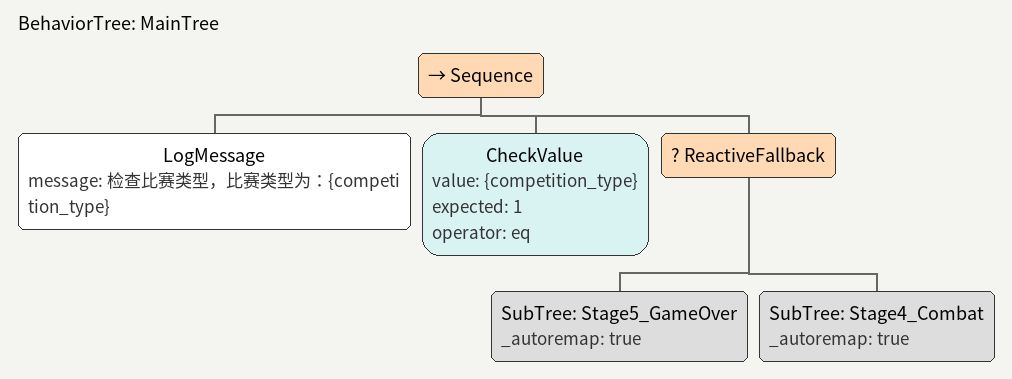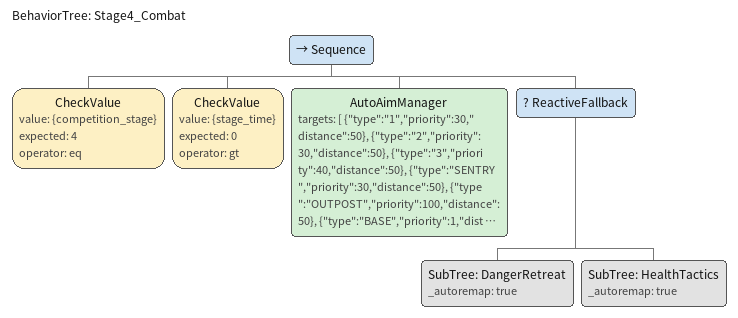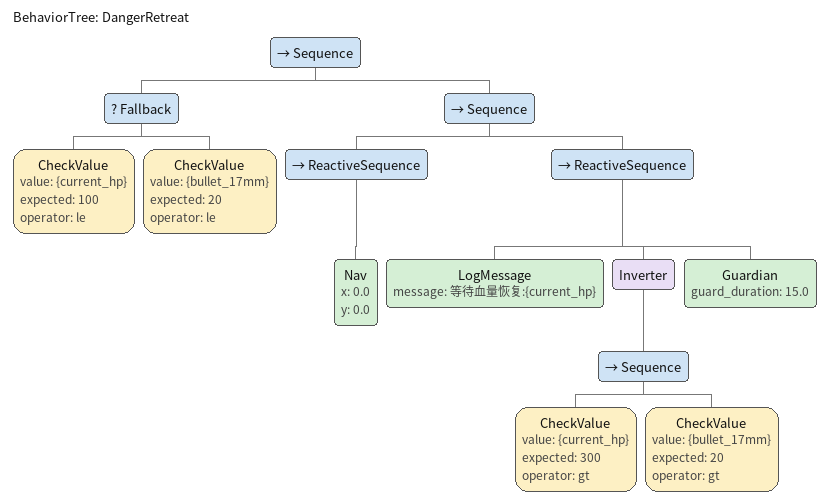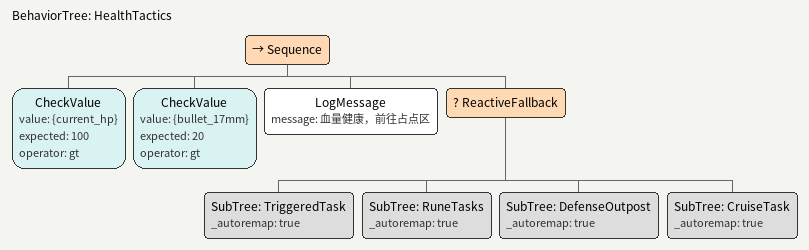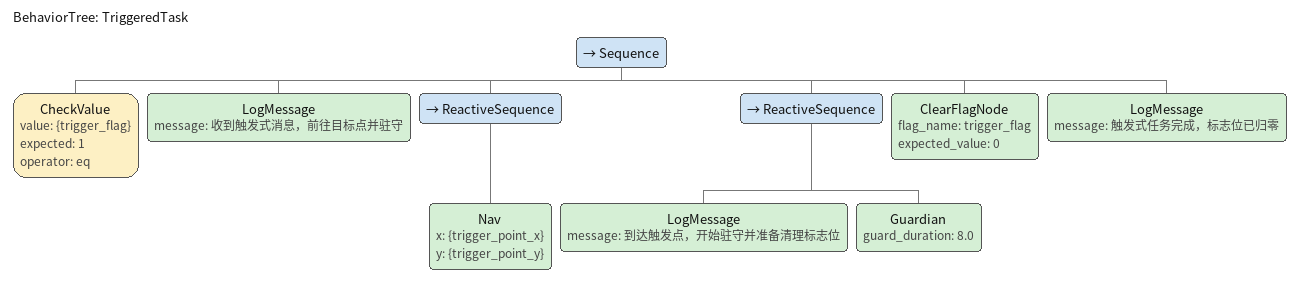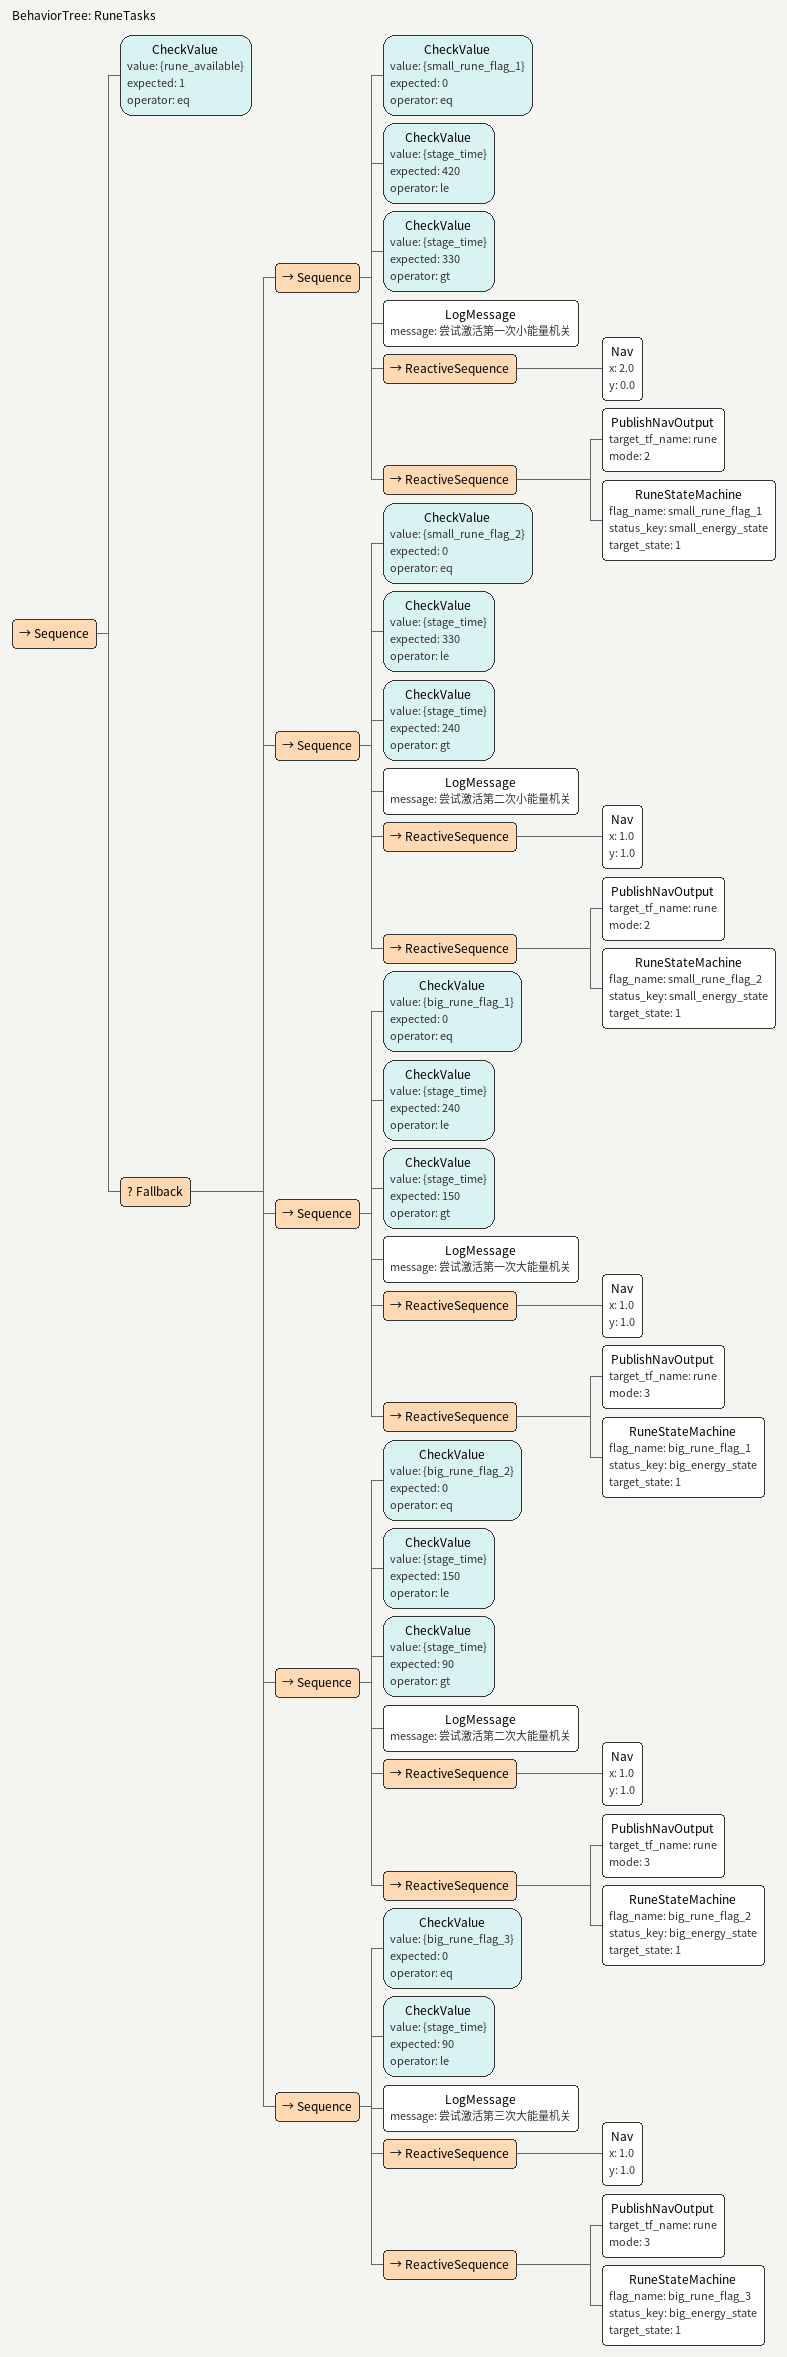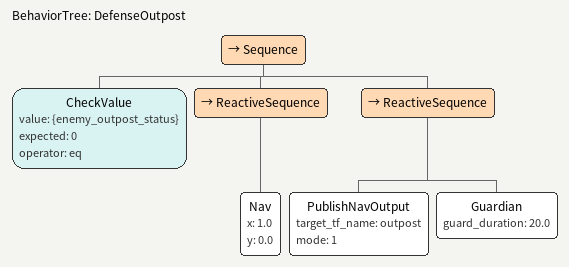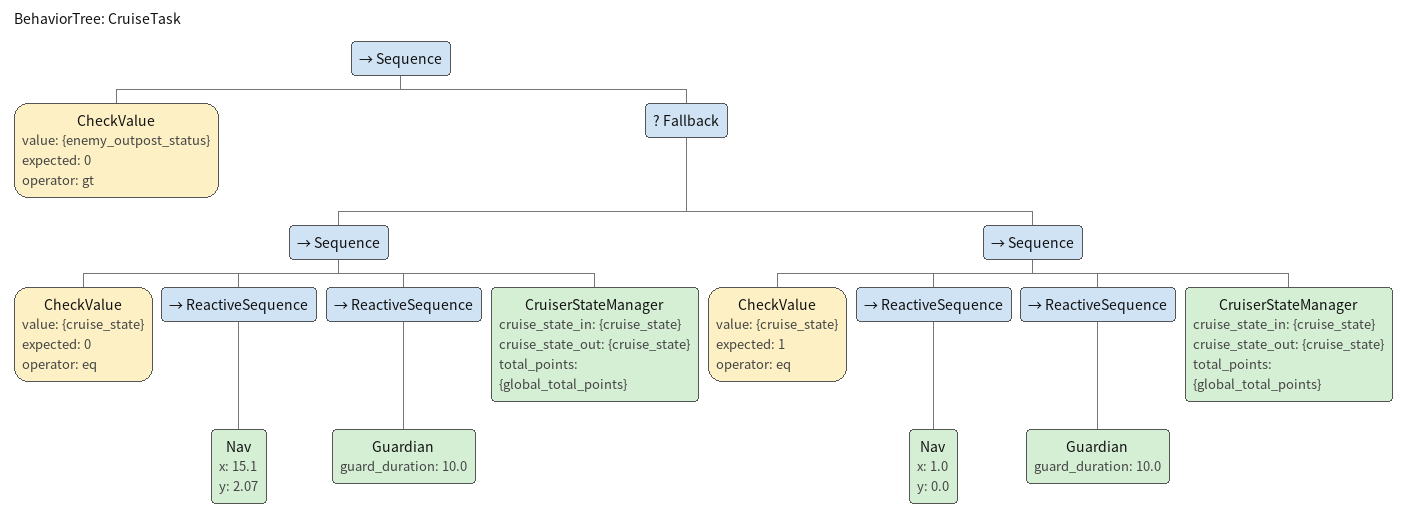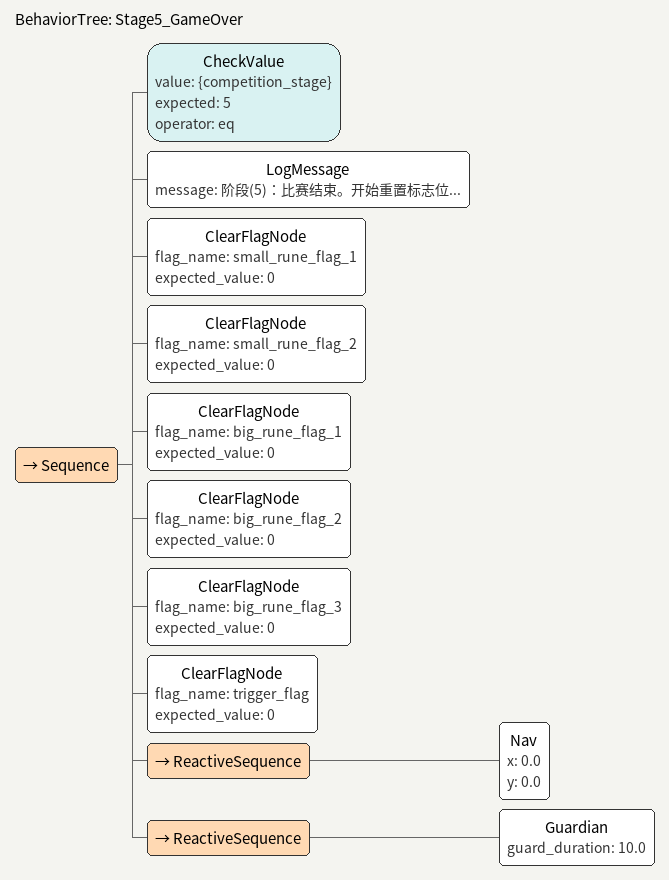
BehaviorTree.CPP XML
<?xml version="1.0" encoding="UTF-8"?>
<root BTCPP_format="4" main_tree_to_execute="MainTree">
    <!-- 主行为树 -->
    <BehaviorTree ID="MainTree">
        <Sequence>
            <LogMessage message="检查比赛类型，比赛类型为：{competition_type}"/>
            <CheckValue value="{competition_type}" expected="1" operator="eq"/>
            <ReactiveFallback>
                <!-- 阶段五：比赛结束退出 -->
                <SubTree ID="Stage5_GameOver" _autoremap="true"/>

                <!-- 阶段四：比赛进行中的战斗逻辑 -->
                <SubTree ID="Stage4_Combat" _autoremap="true"/>
            </ReactiveFallback>
        </Sequence>
    </BehaviorTree>

    <BehaviorTree ID="Stage4_Combat">
        <Sequence>
            <CheckValue value="{competition_stage}" expected="4" operator="eq"/>
            <CheckValue value="{stage_time}" expected="0" operator="gt"/>
            <AutoAimManager targets='[
                                {"type":"1","priority":30,"distance":50},
                                {"type":"2","priority":30,"distance":50},
                                {"type":"3","priority":40,"distance":50},
                                {"type":"SENTRY","priority":30,"distance":50},
                                {"type":"OUTPOST","priority":100,"distance":50},
                                {"type":"BASE","priority":1,"distance":50}]'/>

            <ReactiveFallback>
                <!-- 优先级1（最高）：生存撤退（低血量/低弹丸） -->
                <!-- 如果满足低血量条件，它将抢占并打断后面任何的高血量战术节点 -->
                <SubTree ID="DangerRetreat" _autoremap="true"/>

                <!-- 优先级2：高血量/充足弹丸战术分配 -->
                <SubTree ID="HealthTactics" _autoremap="true"/>
            </ReactiveFallback>
        </Sequence>
    </BehaviorTree>

    <BehaviorTree ID="DangerRetreat">
        <Sequence>
            <Fallback>
                <CheckValue value="{current_hp}" expected="100" operator="le"/>
                <CheckValue value="{bullet_17mm}" expected="20" operator="le"/>
            </Fallback>
            <Sequence>
                <ReactiveSequence>
                    <Nav x="0.0" y="0.0" />
                </ReactiveSequence>
                <ReactiveSequence>
                    <LogMessage message="等待血量恢复:{current_hp}"/>
                    <Inverter>
                        <Sequence>
                            <CheckValue value="{current_hp}" expected="300" operator="gt"/>
                            <CheckValue value="{bullet_17mm}" expected="20" operator="gt"/>
                        </Sequence>
                    </Inverter>
                    <Guardian guard_duration="15.0"/>
                </ReactiveSequence>
            </Sequence>
        </Sequence>
    </BehaviorTree>

    <BehaviorTree ID="HealthTactics">
        <Sequence>
            <CheckValue value="{current_hp}" expected="100" operator="gt"/>
            <CheckValue value="{bullet_17mm}" expected="20" operator="gt"/>
            <LogMessage message="血量健康，前往占点区"/>

            <!-- 核心：利用 ReactiveFallback 排布日常/突发任务优先级 -->
            <!-- 从上到下优先级依次降低 -->
            <ReactiveFallback>
                <!-- P1: 触发式信号 -->
                <SubTree ID="TriggeredTask" _autoremap="true"/>

                <!-- P2: 能量机关 -->
                <SubTree ID="RuneTasks" _autoremap="true"/>

                <!-- P3: 被动防守（前哨站存活） -->
                <SubTree ID="DefenseOutpost" _autoremap="true"/>

                <!-- P4: 主动巡航（前哨站摧毁后） -->
                <SubTree ID="CruiseTask" _autoremap="true"/>
            </ReactiveFallback>
        </Sequence>
    </BehaviorTree>

    <BehaviorTree ID="TriggeredTask">
        <Sequence>
            <CheckValue value="{trigger_flag}" expected="1" operator="eq"/>
            <LogMessage message="收到触发式消息，前往目标点并驻守"/>
            <ReactiveSequence>
                <Nav x="{trigger_point_x}" y="{trigger_point_y}" />
            </ReactiveSequence>
            <ReactiveSequence>
                <LogMessage message="到达触发点，开始驻守并准备清理标志位"/>
                <Guardian guard_duration="8.0"/>
            </ReactiveSequence>
            <ClearFlagNode flag_name="trigger_flag" expected_value="0"/>
            <LogMessage message="触发式任务完成，标志位已归零"/>
        </Sequence>
    </BehaviorTree>

    <BehaviorTree ID="RuneTasks">
        <Sequence>
            <CheckValue value="{rune_available}" expected="1" operator="eq"/>
            <Fallback>
                <!-- 小能量机关 1 -->
                <Sequence>
                    <CheckValue value="{small_rune_flag_1}" expected="0" operator="eq"/>
                    <CheckValue value="{stage_time}" expected="420" operator="le"/>
                    <CheckValue value="{stage_time}" expected="330" operator="gt"/>
                    <LogMessage message="尝试激活第一次小能量机关"/>
                    <ReactiveSequence>
                        <Nav x="2.0" y="0.0" />
                    </ReactiveSequence>
                    <ReactiveSequence>
                        <PublishNavOutput target_tf_name="rune" mode="2"/>
                        <RuneStateMachine flag_name="small_rune_flag_1" status_key="small_energy_state" target_state="1"/>
                    </ReactiveSequence>
                </Sequence>

                <!-- 小能量机关 2 -->
                <Sequence>
                    <CheckValue value="{small_rune_flag_2}" expected="0" operator="eq"/>
                    <CheckValue value="{stage_time}" expected="330" operator="le"/>
                    <CheckValue value="{stage_time}" expected="240" operator="gt"/>
                    <LogMessage message="尝试激活第二次小能量机关"/>
                    <ReactiveSequence>
                        <Nav x="1.0" y="1.0" />
                    </ReactiveSequence>
                    <ReactiveSequence>
                        <PublishNavOutput target_tf_name="rune" mode="2"/>
                        <RuneStateMachine flag_name="small_rune_flag_2" status_key="small_energy_state" target_state="1"/>
                    </ReactiveSequence>
                </Sequence>

                <!-- 大能量机关 1 -->
                <Sequence>
                    <CheckValue value="{big_rune_flag_1}" expected="0" operator="eq"/>
                    <CheckValue value="{stage_time}" expected="240" operator="le"/>
                    <CheckValue value="{stage_time}" expected="150" operator="gt"/>
                    <LogMessage message="尝试激活第一次大能量机关"/>
                    <ReactiveSequence>
                        <Nav x="1.0" y="1.0" />
                    </ReactiveSequence>
                    <ReactiveSequence>
                        <PublishNavOutput target_tf_name="rune" mode="3"/>
                        <RuneStateMachine flag_name="big_rune_flag_1" status_key="big_energy_state" target_state="1"/>
                    </ReactiveSequence>
                </Sequence>

                <!-- 大能量机关 2 -->
                <Sequence>
                    <CheckValue value="{big_rune_flag_2}" expected="0" operator="eq"/>
                    <CheckValue value="{stage_time}" expected="150" operator="le"/>
                    <CheckValue value="{stage_time}" expected="90" operator="gt"/>
                    <LogMessage message="尝试激活第二次大能量机关"/>
                    <ReactiveSequence>
                        <Nav x="1.0" y="1.0" />
                    </ReactiveSequence>
                    <ReactiveSequence>
                        <PublishNavOutput target_tf_name="rune" mode="3"/>
                        <RuneStateMachine flag_name="big_rune_flag_2" status_key="big_energy_state" target_state="1"/>
                    </ReactiveSequence>
                </Sequence>

                <!-- 大能量机关 3 -->
                <Sequence>
                    <CheckValue value="{big_rune_flag_3}" expected="0" operator="eq"/>
                    <CheckValue value="{stage_time}" expected="90" operator="le"/>
                    <LogMessage message="尝试激活第三次大能量机关"/>
                    <ReactiveSequence>
                        <Nav x="1.0" y="1.0" />
                    </ReactiveSequence>
                    <ReactiveSequence>
                        <PublishNavOutput target_tf_name="rune" mode="3"/>
                        <RuneStateMachine flag_name="big_rune_flag_3" status_key="big_energy_state" target_state="1"/>
                    </ReactiveSequence>
                </Sequence>
            </Fallback>
        </Sequence>
    </BehaviorTree>

    <BehaviorTree ID="DefenseOutpost">
        <Sequence>
            <CheckValue value="{enemy_outpost_status}" expected="0" operator="eq"/>
            <ReactiveSequence>
                <Nav x="1.0" y="0.0" />
            </ReactiveSequence>
            <ReactiveSequence>
                <PublishNavOutput target_tf_name="outpost" mode="1"/>
                <Guardian guard_duration="20.0"/>
            </ReactiveSequence>
        </Sequence>
    </BehaviorTree>

    <BehaviorTree ID="CruiseTask">
        <Sequence>
            <CheckValue value="{enemy_outpost_status}" expected="0" operator="gt"/>
            <Fallback>
                <!-- 巡航点0 -->
                <Sequence>
                    <CheckValue value="{cruise_state}" expected="0" operator="eq"/>
                    <ReactiveSequence>
                        <Nav x="15.1" y="2.07" />
                    </ReactiveSequence>
                    <ReactiveSequence>
                        <Guardian guard_duration="10.0"/>
                    </ReactiveSequence>
                    <CruiserStateManager cruise_state_in="{cruise_state}" cruise_state_out="{cruise_state}" total_points="{global_total_points}" />
                </Sequence>

                <!-- 巡航点1 -->
                <Sequence>
                    <CheckValue value="{cruise_state}" expected="1" operator="eq"/>
                    <ReactiveSequence>
                        <Nav x="1.0" y="0.0" />
                    </ReactiveSequence>
                    <ReactiveSequence>
                        <Guardian guard_duration="10.0"/>
                    </ReactiveSequence>
                    <CruiserStateManager cruise_state_in="{cruise_state}" cruise_state_out="{cruise_state}" total_points="{global_total_points}" />
                </Sequence>
            </Fallback>
        </Sequence>
    </BehaviorTree>

    <BehaviorTree ID="Stage5_GameOver">
        <Sequence>
            <CheckValue value="{competition_stage}" expected="5" operator="eq"/>
            <LogMessage message="阶段(5)：比赛结束。开始重置标志位..."/>
            <ClearFlagNode flag_name="small_rune_flag_1" expected_value="0"/>
            <ClearFlagNode flag_name="small_rune_flag_2" expected_value="0"/>
            <ClearFlagNode flag_name="big_rune_flag_1" expected_value="0"/>
            <ClearFlagNode flag_name="big_rune_flag_2" expected_value="0"/>
            <ClearFlagNode flag_name="big_rune_flag_3" expected_value="0"/>
            <ClearFlagNode flag_name="trigger_flag" expected_value="0"/>
            <!-- 安全打断回家 -->
            <ReactiveSequence>
                <Nav x="0.0" y="0.0" />
            </ReactiveSequence>
            <ReactiveSequence>
                <Guardian guard_duration="10.0"/>
            </ReactiveSequence>
        </Sequence>
    </BehaviorTree>

</root>
